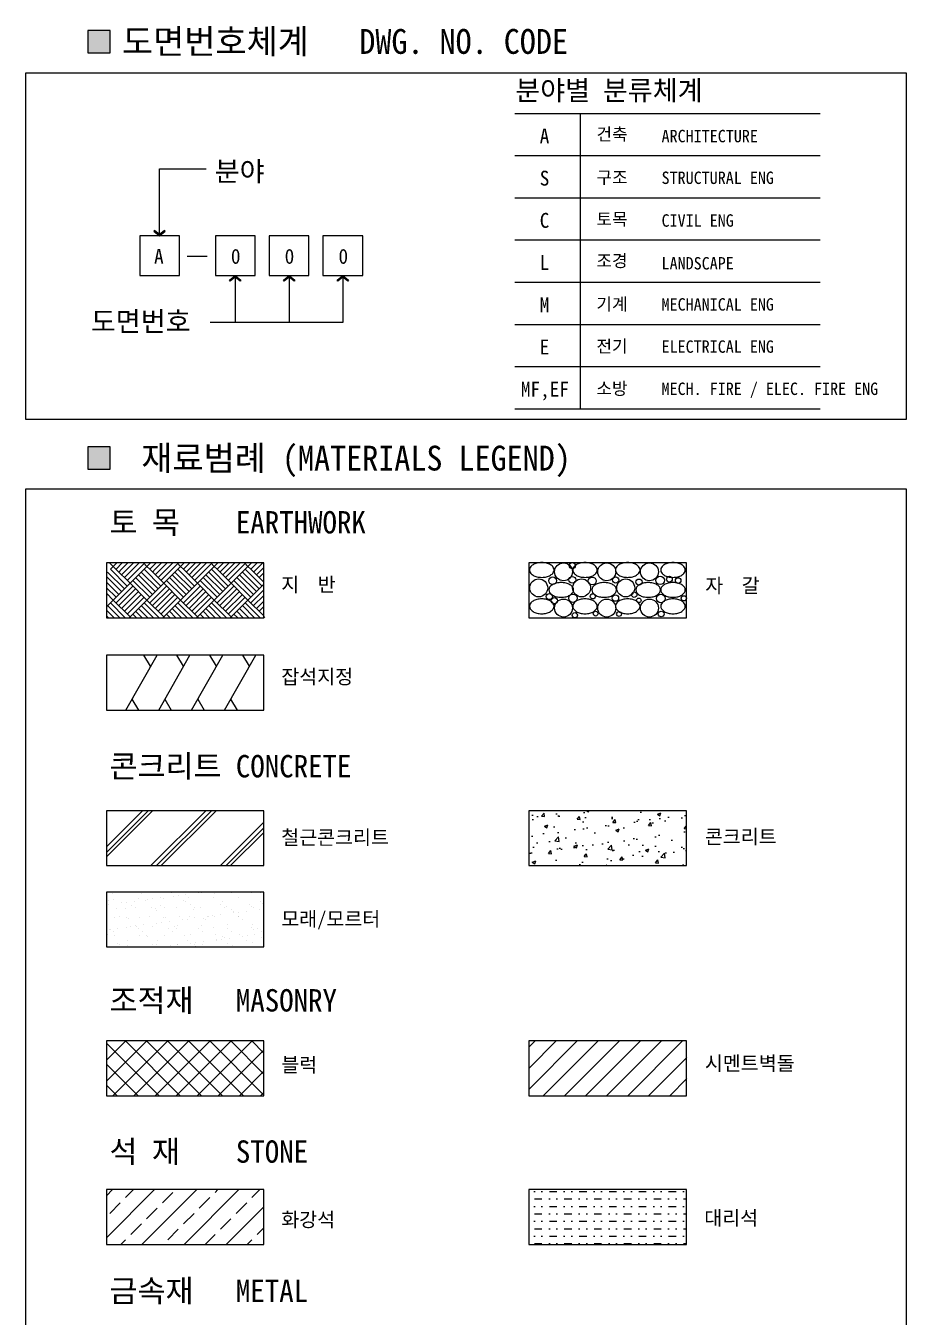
# Model space of a CAD drawing. Header units: millimetres. Extents: x -22107 to -18211, y 12029 to 14612.
# Drawn here: x -19465 to -18579, y 13311 to 14612 of the extents above; entities that cross this region are included whole.
import ezdxf
from ezdxf.enums import TextEntityAlignment as Align

# ---------------------------------------------------------------- set-up
doc = ezdxf.new("R2010")
doc.units = ezdxf.units.MM
doc.header["$LTSCALE"] = 5
doc.header["$MEASUREMENT"] = 0
doc.layers.get('0').update_dxf_attribs({"linetype": 'CONTINUOUS'})
for name, color, linetype in [('A-BORD-SHEET', 4, 'CONTINUOUS'), ('A-MKXS-LEAD', 7, 'CONTINUOUS'), ('A-XXXX-HATC', 8, 'CONTINUOUS'), ('A-XXXX-SYMB', 7, 'CONTINUOUS'), ('A-XXXX-TABL', 7, 'CONTINUOUS'), ('A-XXXX-TXT2', 3, 'CONTINUOUS')]:
    doc.layers.add(name, color=color, linetype=linetype)
doc.styles.add('돋움', font='')
doc.styles.add('돋움체', font='')
doc.styles.get('돋움').set_extended_font_data('DotumChe')
doc.styles.get('돋움체').set_extended_font_data('DotumChe')

# ---------------------------------------------------------------- blocks, each defined once
blk = doc.blocks.new('ARROW2')
blk.add_lwpolyline([(0, 0.87), (0.74, 0), (0, -0.87), (0.15, -1), (1, 0), (0.15, 1)], close=True)
for points in [[(0, 0.87), (0.15, 1), (0.74, 0), (1, 0)], [(0.74, 0), (1, 0), (0, -0.87), (0.15, -1)]]:
    blk.add_solid(points)
blk = doc.blocks.new('*X5')
at = {"color": 0}
for p, q in [((166.59, 451.2), (170.61, 455.22)), ((166.59, 452.97), (168.84, 455.22)), ((166.59, 454.74), (167.07, 455.22)), ((167.76, 450.61), (172.37, 455.22)), ((169.53, 450.61), (174.14, 455.22)), ((171.3, 450.61), (175.91, 455.22)), ((173.07, 450.61), (177.68, 455.22)), ((174.84, 450.61), (179.44, 455.22)), ((176.6, 450.61), (179.81, 453.81)), ((178.37, 450.61), (179.81, 452.05))]:
    blk.add_line(p, q, dxfattribs=at)
blk = doc.blocks.new('*X6')
at = {"color": 0}
for p, q in [((135.4, 439.45), (139.44, 443.5)), ((135.4, 442.99), (135.91, 443.5)), ((137, 442.83), (137.67, 443.5)), ((138.37, 438.89), (142.98, 443.5)), ((140.1, 442.38), (140.98, 443.27)), ((141.91, 438.89), (146.51, 443.5)), ((144.51, 443.27), (144.75, 443.5)), ((147.61, 442.83), (148.28, 443.5)), ((135.68, 441.5), (136.56, 442.38)), ((143.19, 441.94), (144.07, 442.83)), ((146.28, 441.5), (147.17, 442.38)), ((138.77, 441.06), (139.65, 441.94)), ((141.86, 440.62), (142.75, 441.5)), ((145.44, 438.89), (148.61, 442.06)), ((137.44, 439.73), (138.33, 440.62)), ((140.54, 439.29), (141.42, 440.17)), ((144.96, 440.17), (145.84, 441.06)), ((148.05, 439.73), (148.61, 440.29)), ((136.6, 438.89), (137, 439.29)), ((143.67, 438.89), (144.51, 439.73)), ((147.21, 438.89), (147.61, 439.29))]:
    blk.add_line(p, q, dxfattribs=at)
blk = doc.blocks.new('*X4')
at = {"color": 0}
for p, q in [((135.4, 451.83), (138.79, 455.22)), ((135.4, 453.59), (137.02, 455.22)), ((135.94, 450.61), (140.55, 455.22)), ((141.59, 450.61), (136.99, 455.22)), ((137.71, 450.61), (142.32, 455.22)), ((143.36, 450.61), (138.75, 455.22)), ((139.48, 450.61), (144.09, 455.22)), ((145.13, 450.61), (140.52, 455.22)), ((141.25, 450.61), (145.86, 455.22)), ((146.9, 450.61), (142.29, 455.22)), ((143.02, 450.61), (147.62, 455.22)), ((148.61, 450.66), (144.06, 455.22)), ((148.61, 452.43), (145.83, 455.22)), ((148.61, 454.2), (147.59, 455.22)), ((139.83, 450.61), (135.4, 455.04)), ((144.78, 450.61), (148.61, 454.44)), ((138.06, 450.61), (135.4, 453.27)), ((146.55, 450.61), (148.61, 452.67)), ((136.29, 450.61), (135.4, 451.5)), ((148.32, 450.61), (148.61, 450.9))]:
    blk.add_line(p, q, dxfattribs=at)
blk = doc.blocks.new('*X3')
at = {"color": 0}
for p, q in [((135.88, 468.3), (135.88, 468.3)), ((137.99, 468.35), (137.99, 468.35)), ((138.37, 468.3), (138.37, 468.3)), ((140.86, 468.31), (140.86, 468.31)), ((142.07, 468.18), (142.07, 468.18)), ((143.16, 468.32), (143.16, 468.32)), ((143.35, 468.31), (143.35, 468.31)), ((143.57, 468.38), (143.57, 468.38)), ((144.44, 468.25), (144.44, 468.25)), ((145.85, 468.32), (145.85, 468.32)), ((147.54, 468.31), (147.54, 468.31)), ((148.34, 468.32), (148.34, 468.32)), ((135.44, 467.78), (135.44, 467.78)), ((135.59, 467.64), (135.59, 467.64)), ((135.61, 467.33), (135.61, 467.33)), ((136.01, 467.79), (136.01, 467.79)), ((136.7, 467.47), (136.7, 467.47)), ((137.11, 467.53), (137.11, 467.53)), ((137.47, 467.29), (137.47, 467.29)), ((137.76, 467.61), (137.76, 467.61)), ((138.11, 467.82), (138.11, 467.82)), ((138.69, 467.71), (138.69, 467.71)), ((138.85, 467.76), (138.85, 467.76)), ((139.27, 467.81), (139.27, 467.81)), ((139.92, 467.9), (139.92, 467.9)), ((139.96, 467.29), (139.96, 467.29)), ((140.15, 467.81), (140.15, 467.81)), ((140.3, 467.08), (140.3, 467.08)), ((141, 468.04), (141, 468.04)), ((141.28, 467.1), (141.28, 467.1)), ((141.42, 468.09), (141.42, 468.09)), ((141.89, 467.68), (141.89, 467.68)), ((142.04, 467.55), (142.04, 467.55)), ((142.31, 467.89), (142.31, 467.89)), ((142.45, 467.3), (142.45, 467.3)), ((142.79, 467.08), (142.79, 467.08)), ((143.33, 467.09), (143.33, 467.09)), ((144.41, 467.92), (144.41, 467.92)), ((144.94, 467.3), (144.94, 467.3)), ((145.14, 467.61), (145.14, 467.61)), ((145.28, 467.09), (145.28, 467.09)), ((145.49, 467.17), (145.49, 467.17)), ((146.45, 467.91), (146.45, 467.91)), ((147.43, 467.31), (147.43, 467.31)), ((147.58, 467.19), (147.58, 467.19)), ((147.77, 467.09), (147.77, 467.09)), ((148.34, 467.58), (148.34, 467.58)), ((148.49, 467.45), (148.49, 467.45)), ((136.06, 466.25), (136.06, 466.25)), ((136.28, 467.01), (136.28, 467.01)), ((136.53, 466.3), (136.53, 466.3)), ((137.03, 466.99), (137.03, 466.99)), ((137.08, 466.28), (137.08, 466.28)), ((137.23, 466.14), (137.23, 466.14)), ((137.8, 467.07), (137.8, 467.07)), ((138.16, 466.28), (138.16, 466.28)), ((139.02, 466.3), (139.02, 466.3)), ((139.19, 467.07), (139.19, 467.07)), ((139.48, 466.98), (139.48, 466.98)), ((139.63, 466.84), (139.63, 466.84)), ((140.2, 466.27), (140.2, 466.27)), ((140.33, 466.21), (140.33, 466.21)), ((141.51, 466.31), (141.51, 466.31)), ((141.74, 466.07), (141.74, 466.07)), ((142.16, 466.12), (142.16, 466.12)), ((142.36, 466.35), (142.36, 466.35)), ((142.73, 466.91), (142.73, 466.91)), ((142.81, 466.21), (142.81, 466.21)), ((143.53, 466.18), (143.53, 466.18)), ((143.68, 466.04), (143.68, 466.04)), ((143.89, 466.35), (143.89, 466.35)), ((144, 466.31), (144, 466.31)), ((144.31, 466.4), (144.31, 466.4)), ((144.46, 466.37), (144.46, 466.37)), ((144.96, 466.49), (144.96, 466.49)), ((145.93, 466.88), (145.93, 466.88)), ((146.05, 466.63), (146.05, 466.63)), ((146.08, 466.75), (146.08, 466.75)), ((146.46, 466.69), (146.46, 466.69)), ((146.49, 466.31), (146.49, 466.31)), ((146.5, 466.36), (146.5, 466.36)), ((146.78, 466.11), (146.78, 466.11)), ((147.11, 466.77), (147.11, 466.77)), ((148.2, 466.92), (148.2, 466.92)), ((135.62, 465.28), (135.62, 465.28)), ((135.7, 465.27), (135.7, 465.27)), ((135.96, 465.07), (135.96, 465.07)), ((136.35, 465.36), (136.35, 465.36)), ((137.08, 465.45), (137.08, 465.45)), ((137.43, 465.5), (137.43, 465.5)), ((137.85, 465.55), (137.85, 465.55)), ((137.92, 465.5), (137.92, 465.5)), ((138.11, 465.29), (138.11, 465.29)), ((138.45, 465.07), (138.45, 465.07)), ((138.5, 465.64), (138.5, 465.64)), ((139.24, 465.53), (139.24, 465.53)), ((139.59, 465.78), (139.59, 465.78)), ((140, 465.84), (140, 465.84)), ((140.6, 465.29), (140.6, 465.29)), ((140.65, 465.92), (140.65, 465.92)), ((140.94, 465.08), (140.94, 465.08)), ((141.12, 465.48), (141.12, 465.48)), ((141.27, 465.34), (141.27, 465.34)), ((141.33, 465.56), (141.33, 465.56)), ((143.1, 465.3), (143.1, 465.3)), ((143.38, 465.55), (143.38, 465.55)), ((143.43, 465.08), (143.43, 465.08)), ((144.37, 465.41), (144.37, 465.41)), ((145.54, 465.62), (145.54, 465.62)), ((145.59, 465.3), (145.59, 465.3)), ((145.92, 465.09), (145.92, 465.09)), ((147.57, 465.38), (147.57, 465.38)), ((147.63, 465.65), (147.63, 465.65)), ((147.72, 465.24), (147.72, 465.24)), ((148.08, 465.3), (148.08, 465.3)), ((148.42, 465.09), (148.42, 465.09)), ((135.52, 464.8), (135.52, 464.8)), ((136.11, 464.71), (136.11, 464.71)), ((136.31, 464.07), (136.31, 464.07)), ((136.46, 463.94), (136.46, 463.94)), ((137.13, 463.91), (137.13, 463.91)), ((137.17, 464.29), (137.17, 464.29)), ((138.21, 464.74), (138.21, 464.74)), ((138.72, 464.77), (138.72, 464.77)), ((138.87, 464.64), (138.87, 464.64)), ((139.29, 463.99), (139.29, 463.99)), ((139.56, 464), (139.56, 464)), ((139.66, 464.3), (139.66, 464.3)), ((140.25, 464.73), (140.25, 464.73)), ((140.74, 463.86), (140.74, 463.86)), ((141.38, 464.01), (141.38, 464.01)), ((141.39, 463.95), (141.39, 463.95)), ((141.97, 464.7), (141.97, 464.7)), ((142.16, 464.3), (142.16, 464.3)), ((142.41, 464.81), (142.41, 464.81)), ((142.48, 464.09), (142.48, 464.09)), ((142.76, 463.97), (142.76, 463.97)), ((142.9, 464.15), (142.9, 464.15)), ((142.91, 463.84), (142.91, 463.84)), ((143.43, 464.01), (143.43, 464.01)), ((143.55, 464.23), (143.55, 464.23)), ((144.51, 464.83), (144.51, 464.83)), ((144.63, 464.38), (144.63, 464.38)), ((144.65, 464.31), (144.65, 464.31)), ((145.05, 464.43), (145.05, 464.43)), ((145.17, 464.68), (145.17, 464.68)), ((145.32, 464.54), (145.32, 464.54)), ((145.59, 464.08), (145.59, 464.08)), ((145.7, 464.52), (145.7, 464.52)), ((146.01, 463.9), (146.01, 463.9)), ((146.55, 464.82), (146.55, 464.82)), ((146.79, 464.66), (146.79, 464.66)), ((147.14, 464.31), (147.14, 464.31)), ((147.2, 464.71), (147.2, 464.71)), ((147.68, 464.11), (147.68, 464.11)), ((147.85, 464.8), (147.85, 464.8)), ((148.42, 464.61), (148.42, 464.61)), ((140.33, 463.81), (140.33, 463.81))]:
    blk.add_line(p, q, dxfattribs=at)
blk = doc.blocks.new('rubble')
for p, q in [((0.2, 0), (0.77, 1)), ((0.65, 0.8), (0.53, 1)), ((0.31, 0.2), (0.43, 0))]:
    blk.add_line(p, q)

msp = doc.modelspace()

# ---------------------------------------------------------------- hatches: boundary and pattern name
at = {"layer": 'A-XXXX-HATC'}
h = msp.add_hatch(dxfattribs=at)
h.set_pattern_fill('AR-CONC', color=256, scale=5, style=0)
h.set_pattern_definition([(50, (-26092.243, 11813.652), (35.86301, -3.13761), [3.75, -41.25]), (355, (-26092.243, 11813.652), (-6.93757, 37.6096), [3, -33]), (100.4514, (-26089.254, 11813.39), (28.92547, 34.47198), [3.18701, -35.0571]), (46.1842, (-26092.243, 11823.652), (53.36205, -8.27595), [5.625, -61.875]), (96.6356, (-26087.796, 11822.96), (46.73314, 48.7059), [4.7805, -52.58565]), (351.1842, (-26092.243, 11823.65), (46.7331, 48.70593), [4.5, -49.5]), (21, (-26087.243, 11821.152), (29.84535, -20.13094), [3.75, -41.25]), (326, (-26087.243, 11821.152), (12.16577, 36.2575), [3, -33]), (71.4514, (-26084.756, 11819.475), (42.01113, 16.12652), [3.18701, -35.0571]), (37.5, (-26092.243, 11813.652), (0.607993, 16.644693), [0, -32.6, 0, -33.5, 0, -33.125]), (7.5, (-26092.243, 11813.652), (13.153477, 19.720586), [0, -19.1, 0, -31.85, 0, -12.625]), (327.5, (-26103.393, 11813.652), (26.691122, -1.127744), [0, -12.5, 0, -39, 0, -51.75]), (317.5, (-26108.393, 11813.652), (29.15931, 5.00525), [0, -16.25, 0, -25.9, 0, -36.75])])
h.paths.add_polyline_path([(-18800.1, 13765.8), (-18800.1, 13821), (-18958.7, 13821), (-18958.7, 13765.8)])
h = msp.add_hatch(dxfattribs=at)
h.set_pattern_fill('MUDST', color=256, scale=30, style=0)
h.set_pattern_definition([(0, (-26093.124, 11915.16), (15, 7.5), [7.5, -7.5, 0, -7.5, 0, -7.5])])
h.paths.add_polyline_path([(-18800.1, 13384.2), (-18800.1, 13439.5), (-18958.7, 13439.5), (-18958.7, 13384.2)])

# ---------------------------------------------------------------- linework, layer by layer
at = {"layer": 'A-BORD-SHEET'}
msp.add_line((-19303, 14379.5), (-19282.6, 14379.5), dxfattribs=at)
for points in [[(-19350.6, 14360), (-19310.6, 14360), (-19310.6, 14400), (-19350.6, 14400)], [(-19274.4, 14360), (-19234.4, 14360), (-19234.4, 14400), (-19274.4, 14400)], [(-19220.2, 14360), (-19180.2, 14360), (-19180.2, 14400), (-19220.2, 14400)], [(-19166.1, 14360), (-19126.1, 14360), (-19126.1, 14400), (-19166.1, 14400)]]:
    msp.add_lwpolyline(points, close=True, dxfattribs=at)
at = {"layer": 'A-MKXS-LEAD'}
for p, q in [((-19330.6, 14467.4), (-19283.8, 14467.4)), ((-19330.6, 14400), (-19330.6, 14467.4)), ((-19254.4, 14360), (-19254.4, 14312.6)), ((-19200.3, 14360), (-19200.3, 14312.6)), ((-19146.1, 14360), (-19146.1, 14312.6)), ((-19146.1, 14312.6), (-19279.8, 14312.6))]:
    msp.add_line(p, q, dxfattribs=at)
at = {"layer": 'A-XXXX-HATC'}
for p, q in [((-19366, 14044.5), (-19383, 14061.5)), ((-19377.3, 14067.2), (-19380.9, 14070.7)), ((-19363.2, 14047.4), (-19380.2, 14064.3)), ((-19380.1, 14064.4), (-19377.3, 14067.2)), ((-19377.3, 14067.2), (-19373.8, 14070.7)), ((-19374.6, 14064.4), (-19377.3, 14067.2)), ((-19374.5, 14070), (-19375.2, 14070.7)), ((-19360.4, 14050.2), (-19374.6, 14064.4)), ((-19374.5, 14064.4), (-19368.2, 14070.7)), ((-19374.5, 14064.3), (-19374.5, 14064.4)), ((-19371.7, 14061.5), (-19368.8, 14064.4)), ((-19368.9, 14058.7), (-19363.1, 14064.4)), ((-19368.8, 14064.4), (-19362.5, 14070.7)), ((-19366, 14055.9), (-19357.5, 14064.4)), ((-19363.2, 14053), (-19351.8, 14064.4)), ((-19363.1, 14064.4), (-19356.8, 14070.7)), ((-19360.4, 14050.2), (-19346.2, 14064.4)), ((-19357.5, 14064.4), (-19351.2, 14070.7)), ((-19334.9, 14041.7), (-19351.9, 14058.7)), ((-19351.8, 14064.4), (-19346.2, 14070)), ((-19332.1, 14044.5), (-19349.1, 14061.5)), ((-19343.4, 14067.2), (-19346.9, 14070.7)), ((-19346.2, 14064.4), (-19343.4, 14067.2)), ((-19329.3, 14047.4), (-19346.2, 14064.3)), ((-19343.4, 14067.2), (-19339.9, 14070.7)), ((-19340.6, 14064.4), (-19343.4, 14067.2)), ((-19340.6, 14070), (-19341.3, 14070.7)), ((-19326.4, 14050.2), (-19340.6, 14064.4)), ((-19340.6, 14064.3), (-19340.5, 14064.4)), ((-19340.5, 14064.4), (-19334.2, 14070.7)), ((-19337.7, 14061.5), (-19334.9, 14064.4)), ((-19334.9, 14064.4), (-19328.6, 14070.7)), ((-19334.9, 14058.7), (-19329.2, 14064.4)), ((-19332.1, 14055.9), (-19323.5, 14064.4)), ((-19329.3, 14053), (-19317.9, 14064.4)), ((-19329.2, 14064.4), (-19322.9, 14070.7)), ((-19326.4, 14050.2), (-19312.2, 14064.4)), ((-19323.5, 14064.4), (-19317.2, 14070.7)), ((-19317.9, 14064.4), (-19312.3, 14070)), ((-19301, 14041.7), (-19317.9, 14058.7)), ((-19298.1, 14044.5), (-19315.1, 14061.5)), ((-19309.5, 14067.2), (-19313, 14070.7)), ((-19295.3, 14047.4), (-19312.3, 14064.3)), ((-19312.2, 14064.4), (-19309.5, 14067.2)), ((-19309.5, 14067.2), (-19305.9, 14070.7)), ((-19306.7, 14064.4), (-19309.5, 14067.2)), ((-19306.6, 14070), (-19307.3, 14070.7)), ((-19292.5, 14050.2), (-19306.7, 14064.4)), ((-19306.6, 14064.4), (-19300.3, 14070.7)), ((-19306.6, 14064.3), (-19306.6, 14064.4)), ((-19303.8, 14061.5), (-19300.9, 14064.4)), ((-19301, 14058.7), (-19295.3, 14064.4)), ((-19300.9, 14064.4), (-19294.6, 14070.7)), ((-19298.1, 14055.9), (-19289.6, 14064.4)), ((-19295.3, 14064.4), (-19289, 14070.7)), ((-19295.3, 14053), (-19283.9, 14064.4)), ((-19292.5, 14050.2), (-19278.3, 14064.4)), ((-19289.6, 14064.4), (-19283.3, 14070.7)), ((-19267, 14041.7), (-19284, 14058.7)), ((-19283.9, 14064.4), (-19278.4, 14070)), ((-19264.2, 14044.5), (-19281.2, 14061.5)), ((-19275.5, 14067.2), (-19279.1, 14070.7)), ((-19261.4, 14047.4), (-19278.4, 14064.3)), ((-19278.3, 14064.4), (-19275.5, 14067.2)), ((-19275.5, 14067.2), (-19272, 14070.7)), ((-19272.8, 14064.4), (-19275.5, 14067.2)), ((-19272.7, 14070), (-19273.4, 14070.7)), ((-19258.6, 14050.2), (-19272.8, 14064.4)), ((-19272.7, 14064.3), (-19272.6, 14064.4)), ((-19272.6, 14064.4), (-19266.3, 14070.7)), ((-19269.9, 14061.5), (-19267, 14064.4)), ((-19267, 14064.4), (-19260.7, 14070.7)), ((-19267, 14058.7), (-19261.3, 14064.4)), ((-19264.2, 14055.9), (-19255.7, 14064.4)), ((-19261.4, 14053), (-19250, 14064.4)), ((-19261.3, 14064.4), (-19255, 14070.7)), ((-19258.6, 14050.2), (-19244.3, 14064.4)), ((-19255.7, 14064.4), (-19249.4, 14070.7)), ((-19233.1, 14041.7), (-19250.1, 14058.7)), ((-19250, 14064.4), (-19244.4, 14070)), ((-19230.3, 14044.5), (-19247.2, 14061.5)), ((-19241.6, 14067.2), (-19245.1, 14070.7)), ((-19227.4, 14047.4), (-19244.4, 14064.3)), ((-19244.3, 14064.4), (-19241.6, 14067.2)), ((-19241.6, 14067.2), (-19238, 14070.7)), ((-19238.8, 14064.4), (-19241.6, 14067.2)), ((-19238.8, 14070), (-19239.5, 14070.7)), ((-19225.6, 14051.2), (-19238.8, 14064.4)), ((-19238.8, 14064.3), (-19238.7, 14064.4)), ((-19238.7, 14064.4), (-19232.4, 14070.7)), ((-19235.9, 14061.5), (-19233, 14064.4)), ((-19233.1, 14058.7), (-19227.4, 14064.4)), ((-19233, 14064.4), (-19226.7, 14070.7)), ((-19230.3, 14055.9), (-19225.6, 14060.5)), ((-19227.4, 14064.4), (-19225.6, 14066.2)), ((-19368.9, 14041.7), (-19384.2, 14057)), ((-19371.7, 14038.9), (-19384.2, 14051.4)), ((-19374.5, 14036.1), (-19384.2, 14045.7)), ((-19377.3, 14033.2), (-19360.4, 14050.2)), ((-19374.5, 14030.4), (-19357.5, 14047.4)), ((-19343.4, 14033.2), (-19360.4, 14050.2)), ((-19340.6, 14036.1), (-19357.5, 14053)), ((-19337.7, 14038.9), (-19354.7, 14055.9)), ((-19343.4, 14033.2), (-19326.4, 14050.2)), ((-19340.6, 14030.4), (-19323.6, 14047.4)), ((-19309.5, 14033.2), (-19326.4, 14050.2)), ((-19306.6, 14036.1), (-19323.6, 14053)), ((-19303.8, 14038.9), (-19320.8, 14055.9)), ((-19309.5, 14033.2), (-19292.5, 14050.2)), ((-19306.6, 14030.4), (-19289.7, 14047.4)), ((-19275.5, 14033.2), (-19292.5, 14050.2)), ((-19272.7, 14036.1), (-19289.7, 14053)), ((-19269.9, 14038.9), (-19286.8, 14055.9)), ((-19275.5, 14033.2), (-19258.6, 14050.2)), ((-19272.7, 14030.4), (-19255.7, 14047.4)), ((-19241.6, 14033.2), (-19258.6, 14050.2)), ((-19238.8, 14036.1), (-19255.7, 14053)), ((-19235.9, 14038.9), (-19252.9, 14055.9)), ((-19241.6, 14033.2), (-19225.6, 14049.2)), ((-19377.3, 14033.2), (-19384.2, 14040.1)), ((-19384.2, 14037.7), (-19383, 14038.9)), ((-19384.2, 14026.4), (-19377.3, 14033.2)), ((-19360.4, 14016.3), (-19377.3, 14033.2)), ((-19371.7, 14027.6), (-19354.7, 14044.5)), ((-19368.9, 14024.7), (-19351.9, 14041.7)), ((-19366, 14021.9), (-19349.1, 14038.9)), ((-19363.2, 14019.1), (-19346.2, 14036.1)), ((-19360.4, 14016.3), (-19343.4, 14033.2)), ((-19326.4, 14016.3), (-19343.4, 14033.2)), ((-19337.7, 14027.6), (-19320.8, 14044.5)), ((-19334.9, 14024.7), (-19317.9, 14041.7)), ((-19332.1, 14021.9), (-19315.1, 14038.9)), ((-19329.3, 14019.1), (-19312.3, 14036.1)), ((-19326.4, 14016.3), (-19309.5, 14033.2)), ((-19292.5, 14016.3), (-19309.5, 14033.2)), ((-19303.8, 14027.6), (-19286.8, 14044.5)), ((-19301, 14024.7), (-19284, 14041.7)), ((-19298.1, 14021.9), (-19281.2, 14038.9)), ((-19295.3, 14019.1), (-19278.4, 14036.1)), ((-19292.5, 14016.3), (-19275.5, 14033.2)), ((-19258.6, 14016.3), (-19275.5, 14033.2)), ((-19269.9, 14027.6), (-19252.9, 14044.5)), ((-19267, 14024.7), (-19250.1, 14041.7)), ((-19264.2, 14021.9), (-19247.2, 14038.9)), ((-19261.4, 14019.1), (-19244.4, 14036.1)), ((-19258.6, 14016.3), (-19241.6, 14033.2)), ((-19225.6, 14017.2), (-19241.6, 14033.2)), ((-19238.8, 14030.4), (-19225.6, 14043.6)), ((-19235.9, 14027.6), (-19225.6, 14037.9)), ((-19233.1, 14024.7), (-19225.6, 14032.2)), ((-19376.5, 14015.4), (-19384.2, 14023.1)), ((-19370.8, 14015.4), (-19383, 14027.6)), ((-19365.2, 14015.4), (-19380.2, 14030.4)), ((-19353.9, 14015.4), (-19357.5, 14019.1)), ((-19348.2, 14015.4), (-19354.7, 14021.9)), ((-19342.6, 14015.4), (-19351.9, 14024.7)), ((-19336.9, 14015.4), (-19349.1, 14027.6)), ((-19331.2, 14015.4), (-19346.2, 14030.4)), ((-19319.9, 14015.4), (-19323.6, 14019.1)), ((-19314.3, 14015.4), (-19320.8, 14021.9)), ((-19308.6, 14015.4), (-19317.9, 14024.7)), ((-19303, 14015.4), (-19315.1, 14027.6)), ((-19297.3, 14015.4), (-19312.3, 14030.4)), ((-19286, 14015.4), (-19289.7, 14019.1)), ((-19280.3, 14015.4), (-19286.8, 14021.9)), ((-19274.7, 14015.4), (-19284, 14024.7)), ((-19269, 14015.4), (-19281.2, 14027.6)), ((-19263.4, 14015.4), (-19278.4, 14030.4)), ((-19252, 14015.4), (-19255.7, 14019.1)), ((-19246.4, 14015.4), (-19252.9, 14021.9)), ((-19240.7, 14015.4), (-19250.1, 14024.7)), ((-19235.1, 14015.4), (-19247.2, 14027.6)), ((-19229.4, 14015.4), (-19244.4, 14030.4)), ((-19230.3, 14021.9), (-19225.6, 14026.6)), ((-19382.2, 14015.4), (-19384.2, 14017.4)), ((-19361.2, 14015.4), (-19360.4, 14016.3)), ((-19359.5, 14015.4), (-19360.4, 14016.3)), ((-19327.3, 14015.4), (-19326.4, 14016.3)), ((-19325.6, 14015.4), (-19326.4, 14016.3)), ((-19293.3, 14015.4), (-19292.5, 14016.3)), ((-19291.6, 14015.4), (-19292.5, 14016.3)), ((-19259.4, 14015.4), (-19258.6, 14016.3)), ((-19257.7, 14015.4), (-19258.6, 14016.3)), ((-19225.5, 14015.4), (-19224.6, 14016.3)), ((-19384.2, 13784.7), (-19347.9, 13821)), ((-19384.2, 13779.1), (-19342.2, 13821)), ((-19384.2, 13774.5), (-19337.6, 13821)), ((-19339.3, 13765.8), (-19284, 13821)), ((-19333.7, 13765.8), (-19278.4, 13821)), ((-19329.1, 13765.8), (-19273.8, 13821)), ((-19269.4, 13765.8), (-19225.6, 13809.5)), ((-19263.7, 13765.8), (-19225.6, 13803.9)), ((-19259.2, 13765.8), (-19225.6, 13799.3))]:
    msp.add_line(p, q, dxfattribs=at)
for points in [[(-18945.8, 14071, 0.060958), (-18950.8, 14070.4, 0.07433), (-18954.6, 14068.8, 0.106941), (-18957.4, 14066.2, 0.152246), (-18958.2, 14063.5, 0.152246), (-18957.4, 14060.9, 0.106941), (-18954.6, 14058.3, 0.07433), (-18950.8, 14056.7, 0.060958), (-18945.8, 14056.1, 0.060958), (-18940.9, 14056.7, 0.07433), (-18937, 14058.3, 0.106941), (-18934.2, 14060.9, 0.152246), (-18933.4, 14063.5, 0.152246), (-18934.2, 14066.2, 0.106941), (-18937, 14068.8, 0.07433), (-18940.9, 14070.4, 0.060958)], [(-18902.3, 14071, 0.060958), (-18907.3, 14070.4, 0.07433), (-18911.1, 14068.8, 0.106941), (-18913.9, 14066.2, 0.152246), (-18914.7, 14063.5, 0.152246), (-18913.9, 14060.9, 0.106941), (-18911.1, 14058.3, 0.07433), (-18907.3, 14056.7, 0.060958), (-18902.3, 14056.1, 0.060958), (-18897.3, 14056.7, 0.07433), (-18893.5, 14058.3, 0.106941), (-18890.7, 14060.9, 0.152246), (-18889.9, 14063.5, 0.152246), (-18890.7, 14066.2, 0.106941), (-18893.5, 14068.8, 0.07433), (-18897.3, 14070.4, 0.060958)], [(-18859.3, 14071, 0.060958), (-18864.3, 14070.4, 0.07433), (-18868.1, 14068.8, 0.106941), (-18870.9, 14066.2, 0.152246), (-18871.7, 14063.5, 0.152246), (-18870.9, 14060.9, 0.106941), (-18868.1, 14058.3, 0.07433), (-18864.3, 14056.7, 0.060958), (-18859.3, 14056.1, 0.060958), (-18854.3, 14056.7, 0.07433), (-18850.5, 14058.3, 0.106941), (-18847.7, 14060.9, 0.152246), (-18846.9, 14063.5, 0.152246), (-18847.7, 14066.2, 0.106941), (-18850.5, 14068.8, 0.07433), (-18854.3, 14070.4, 0.060958)], [(-18813.7, 14071, 0.060958), (-18818.7, 14070.4, 0.07433), (-18822.5, 14068.8, 0.106941), (-18825.3, 14066.2, 0.152246), (-18826.1, 14063.5, 0.152246), (-18825.3, 14060.9, 0.106941), (-18822.5, 14058.3, 0.07433), (-18818.7, 14056.7, 0.060958), (-18813.7, 14056.1, 0.060958), (-18808.7, 14056.7, 0.07433), (-18804.9, 14058.3, 0.106941), (-18802.1, 14060.9, 0.152246), (-18801.3, 14063.5, 0.152246), (-18802.1, 14066.2, 0.106941), (-18804.9, 14068.8, 0.07433), (-18808.7, 14070.4, 0.060958)], [(-18926.3, 14050.9, 0.060958), (-18931.2, 14050.3, 0.07433), (-18935, 14048.7, 0.106941), (-18937.9, 14046.1, 0.152246), (-18938.7, 14043.4, 0.152246), (-18937.9, 14040.8, 0.106941), (-18935, 14038.2, 0.07433), (-18931.2, 14036.6, 0.060958), (-18926.3, 14036, 0.060958), (-18921.3, 14036.6, 0.07433), (-18917.5, 14038.2, 0.106941), (-18914.6, 14040.8, 0.152246), (-18913.8, 14043.4, 0.152246), (-18914.6, 14046.1, 0.106941), (-18917.5, 14048.7, 0.07433), (-18921.3, 14050.3, 0.060958)], [(-18883, 14050.9, 0.060958), (-18888, 14050.3, 0.07433), (-18891.8, 14048.7, 0.106941), (-18894.6, 14046.1, 0.152246), (-18895.4, 14043.4, 0.152246), (-18894.6, 14040.8, 0.106941), (-18891.8, 14038.2, 0.07433), (-18888, 14036.6, 0.060958), (-18883, 14036, 0.060958), (-18878, 14036.6, 0.07433), (-18874.2, 14038.2, 0.106941), (-18871.4, 14040.8, 0.152246), (-18870.6, 14043.4, 0.152246), (-18871.4, 14046.1, 0.106941), (-18874.2, 14048.7, 0.07433), (-18878, 14050.3, 0.060958)], [(-18838.7, 14050.9, 0.060958), (-18843.6, 14050.3, 0.07433), (-18847.5, 14048.7, 0.106941), (-18850.3, 14046.1, 0.152246), (-18851.1, 14043.4, 0.152246), (-18850.3, 14040.8, 0.106941), (-18847.5, 14038.2, 0.07433), (-18843.6, 14036.6, 0.060958), (-18838.7, 14036, 0.060958), (-18833.7, 14036.6, 0.07433), (-18829.9, 14038.2, 0.106941), (-18827.1, 14040.8, 0.152246), (-18826.3, 14043.4, 0.152246), (-18827.1, 14046.1, 0.106941), (-18829.9, 14048.7, 0.07433), (-18833.7, 14050.3, 0.060958)], [(-18813.7, 14050.9, 0.060958), (-18818.7, 14050.3, 0.07433), (-18822.5, 14048.7, 0.106941), (-18825.3, 14046.1, 0.152246), (-18826.1, 14043.4, 0.152246), (-18825.3, 14040.8, 0.106941), (-18822.5, 14038.2, 0.07433), (-18818.7, 14036.6, 0.060958), (-18813.7, 14036, 0.060958), (-18808.7, 14036.6, 0.07433), (-18804.9, 14038.2, 0.106941), (-18802.1, 14040.8, 0.152246), (-18801.3, 14043.4, 0.152246), (-18802.1, 14046.1, 0.106941), (-18804.9, 14048.7, 0.07433), (-18808.7, 14050.3, 0.060958)], [(-18945.8, 14034.4, 0.060958), (-18950.8, 14033.8, 0.07433), (-18954.6, 14032.2, 0.106941), (-18957.4, 14029.6, 0.152246), (-18958.2, 14027, 0.152246), (-18957.4, 14024.4, 0.106941), (-18954.6, 14021.7, 0.07433), (-18950.8, 14020.1, 0.060958), (-18945.8, 14019.5, 0.060958), (-18940.9, 14020.1, 0.07433), (-18937, 14021.7, 0.106941), (-18934.2, 14024.4, 0.152246), (-18933.4, 14027, 0.152246), (-18934.2, 14029.6, 0.106941), (-18937, 14032.2, 0.07433), (-18940.9, 14033.8, 0.060958)], [(-18902.3, 14034.4, 0.060958), (-18907.3, 14033.8, 0.07433), (-18911.1, 14032.2, 0.106941), (-18913.9, 14029.6, 0.152246), (-18914.7, 14027, 0.152246), (-18913.9, 14024.4, 0.106941), (-18911.1, 14021.7, 0.07433), (-18907.3, 14020.1, 0.060958), (-18902.3, 14019.5, 0.060958), (-18897.3, 14020.1, 0.07433), (-18893.5, 14021.7, 0.106941), (-18890.7, 14024.4, 0.152246), (-18889.9, 14027, 0.152246), (-18890.7, 14029.6, 0.106941), (-18893.5, 14032.2, 0.07433), (-18897.3, 14033.8, 0.060958)], [(-18859.3, 14034.4, 0.060958), (-18864.3, 14033.8, 0.07433), (-18868.1, 14032.2, 0.106941), (-18870.9, 14029.6, 0.152246), (-18871.7, 14027, 0.152246), (-18870.9, 14024.4, 0.106941), (-18868.1, 14021.7, 0.07433), (-18864.3, 14020.1, 0.060958), (-18859.3, 14019.5, 0.060958), (-18854.3, 14020.1, 0.07433), (-18850.5, 14021.7, 0.106941), (-18847.7, 14024.4, 0.152246), (-18846.9, 14027, 0.152246), (-18847.7, 14029.6, 0.106941), (-18850.5, 14032.2, 0.07433), (-18854.3, 14033.8, 0.060958)], [(-18813.7, 14034.4, 0.060958), (-18818.7, 14033.8, 0.07433), (-18822.5, 14032.2, 0.106941), (-18825.3, 14029.6, 0.152246), (-18826.1, 14027, 0.152246), (-18825.3, 14024.4, 0.106941), (-18822.5, 14021.7, 0.07433), (-18818.7, 14020.1, 0.060958), (-18813.7, 14019.5, 0.060958), (-18808.7, 14020.1, 0.07433), (-18804.9, 14021.7, 0.106941), (-18802.1, 14024.4, 0.152246), (-18801.3, 14027, 0.152246), (-18802.1, 14029.6, 0.106941), (-18804.9, 14032.2, 0.07433), (-18808.7, 14033.8, 0.060958)]]:
    msp.add_lwpolyline(points, format="xyb", close=True, dxfattribs=at)
for centre, radius in [((-18915, 14067.9), 3.07), ((-18923.9, 14061.7), 9.03), ((-18880.4, 14061.7), 9.03), ((-18837.4, 14061.7), 9.03), ((-18948.9, 14045.5), 9.03), ((-18934.8, 14052.7), 3.9), ((-18915.1, 14053.6), 3.42), ((-18905.7, 14045.5), 9.03), ((-18895, 14052.5), 3.94), ((-18871.4, 14053.5), 3.22), ((-18861.3, 14045.5), 9.03), ((-18847.9, 14051.3), 3.07), ((-18826.6, 14053.1), 4.26), ((-18817.3, 14054.3), 2.93), ((-18808.5, 14052.9), 2.84), ((-18938.2, 14036.8), 3.09), ((-18933.2, 14032.6), 3.18), ((-18923.9, 14025.2), 9.03), ((-18914.5, 14035.1), 4.18), ((-18894.4, 14037), 2.56), ((-18880.4, 14025.2), 9.03), ((-18871.6, 14035.2), 3.18), ((-18852.7, 14038.7), 2.73), ((-18848.1, 14033), 2.29), ((-18837.4, 14025.2), 9.03), ((-18826, 14034.8), 4.42), ((-18802.8, 14035), 2.62), ((-18912.5, 14018), 2.58), ((-18891.6, 14019.6), 2.43), ((-18868, 14019.2), 2.42), ((-18825.6, 14019.2), 2.88)]:
    msp.add_circle(centre, radius, dxfattribs=at)
at = {"layer": 'A-XXXX-SYMB'}
for points in [[(-19402.8, 14584.2), (-19380.3, 14584.2), (-19380.3, 14606.7), (-19402.8, 14606.7)], [(-19402.8, 14165.1), (-19380.3, 14165.1), (-19380.3, 14187.6), (-19402.8, 14187.6)]]:
    msp.add_lwpolyline(points, close=True, dxfattribs=at)
for points in [[(-19402.8, 14584.2), (-19380.3, 14584.2), (-19402.8, 14606.7), (-19380.3, 14606.7)], [(-19402.8, 14165.1), (-19380.3, 14165.1), (-19402.8, 14187.6), (-19380.3, 14187.6)]]:
    msp.add_solid(points, dxfattribs=at)
at = {"layer": 'A-XXXX-TABL', "color": 4}
for p, q in [((-18972.9, 14523.4), (-18665.5, 14523.4)), ((-18907.2, 14523.4), (-18907.2, 14225.9)), ((-18972.9, 14225.9), (-18665.5, 14225.9))]:
    msp.add_line(p, q, dxfattribs=at)
at = {"layer": 'A-XXXX-TABL'}
for p, q in [((-18972.9, 14480.9), (-18665.5, 14480.9)), ((-18972.9, 14438.4), (-18665.5, 14438.4)), ((-18972.9, 14395.9), (-18665.5, 14395.9)), ((-18972.9, 14353.4), (-18665.5, 14353.4)), ((-18972.9, 14310.9), (-18665.5, 14310.9)), ((-18972.9, 14268.4), (-18665.5, 14268.4))]:
    msp.add_line(p, q, dxfattribs=at)
for points in [[(-19465.3, 14564.2), (-18578.9, 14564.2), (-18578.9, 14215.1), (-19465.3, 14215.1)], [(-19465.3, 14145.1), (-18578.9, 14145.1), (-18578.9, 12649.8), (-19465.3, 12649.8)]]:
    msp.add_lwpolyline(points, close=True, dxfattribs=at)
at = {"layer": 'A-XXXX-TABL', "color": 8}
for points in [[(-19225.6, 14015.4), (-19225.6, 14070.7), (-19384.2, 14070.7), (-19384.2, 14015.4)], [(-18800.1, 14015.4), (-18800.1, 14070.7), (-18958.7, 14070.7), (-18958.7, 14015.4)], [(-19225.6, 13922.5), (-19225.6, 13977.8), (-19384.2, 13977.8), (-19384.2, 13922.5)], [(-19225.6, 13765.8), (-19225.6, 13821), (-19384.2, 13821), (-19384.2, 13765.8)], [(-18800.1, 13765.8), (-18800.1, 13821), (-18958.7, 13821), (-18958.7, 13765.8)], [(-19225.6, 13683.9), (-19225.6, 13739.2), (-19384.2, 13739.2), (-19384.2, 13683.9)], [(-19225.6, 13534), (-19225.6, 13589.3), (-19384.2, 13589.3), (-19384.2, 13534)], [(-18800.1, 13534), (-18800.1, 13589.3), (-18958.7, 13589.3), (-18958.7, 13534)], [(-19225.6, 13384.2), (-19225.6, 13439.5), (-19384.2, 13439.5), (-19384.2, 13384.2)], [(-18800.1, 13384.2), (-18800.1, 13439.5), (-18958.7, 13439.5), (-18958.7, 13384.2)]]:
    msp.add_lwpolyline(points, close=True, dxfattribs=at)

# ---------------------------------------------------------------- block references
at = {"layer": 'A-MKXS-LEAD', "yscale": -5.741803224134856, "rotation": 90}
for p, xscale, zscale in [((-19330.6, 14405.4), -5.484750943071049, 5.484750943071411), ((-19254.4, 14354.5), 5.484750943071049, 5.484750943071049), ((-19200.2, 14354.5), 5.484750943071049, 5.484750943071049), ((-19146.1, 14354.5), 5.484750943071049, 5.484750943071049)]:
    msp.add_blockref('ARROW2', p, dxfattribs=dict(at, xscale=xscale, zscale=zscale))
at = {"layer": 'A-XXXX-HATC'}
for name, p, xscale, yscale, zscale in [('rubble', (-19375.7, 13922.5), 55.30140000051324, 55.30140000051324, 55.30140000051324), ('rubble', (-19342.6, 13922.5), 55.30140000051324, 55.30140000051324, 55.30140000051324), ('rubble', (-19309.4, 13922.5), 55.30140000051324, 55.30140000051324, 55.30140000051324), ('rubble', (-19276.2, 13922.5), 55.30140000051324, 55.30140000051324, 55.30140000051324), ('*X3', (-21008.9, 8118.6), 12, 12, 12), ('*X4', (-21008.9, 8126.7), 12, 12, 12), ('*X5', (-20957.4, 8126.7), 12, 12, 12), ('*X6', (-21008.9, 8117.5), 12, 12, 12)]:
    msp.add_blockref(name, p, dxfattribs=dict(at, xscale=xscale, yscale=yscale, zscale=zscale))

# ---------------------------------------------------------------- texts
at = {"layer": 'A-XXXX-TXT2', "style": '돋움체'}
for s, height, p in [('도면번호체계', 25, (-19368.5, 14583.3)), ('DWG. NO. CODE', 25, (-19129.5, 14583.3)), ('분야', 20, (-19275.1, 14455)), ('A', 15, (-19336.2, 14371.9)), ('0', 15, (-19258.8, 14371.9)), ('0', 15, (-19204.7, 14371.9)), ('0', 15, (-19150.5, 14371.9)), ('도면번호', 20, (-19399.8, 14303.8)), ('토 목', 22.5, (-19381.1, 14100.3)), ('EARTHWORK', 22.5, (-19253.8, 14100.3)), ('콘크리트', 22.5, (-19381.1, 13854.7)), ('CONCRETE', 22.5, (-19253.8, 13854.7)), ('조적재', 22.5, (-19381.1, 13618.9)), ('MASONRY', 22.5, (-19253.8, 13618.9)), ('석 재', 22.5, (-19381.1, 13466.6)), ('STONE', 22.5, (-19253.8, 13466.6)), ('금속재', 22.5, (-19381.1, 13326.4)), ('METAL', 22.5, (-19253.8, 13326.4))]:
    msp.add_text(s, height=height, dxfattribs=at).set_placement(p)
at = {"layer": 'A-XXXX-TXT2'}
for s, height, style, p in [('분야별 분류체계', 20, '돋움체', (-18972.5, 14546.5)), ('A', 15, '돋움', (-18947.9, 14500.6)), ('S', 15, '돋움', (-18947.9, 14458.1)), ('C', 15, '돋움', (-18947.9, 14415.6)), ('L', 15, '돋움', (-18947.9, 14373.1)), ('M', 15, '돋움', (-18947.9, 14330.6)), ('E', 15, '돋움', (-18947.9, 14288.1)), ('MF,EF', 15, '돋움', (-18966.9, 14245.6))]:
    msp.add_text(s, height=height, dxfattribs=dict(at, style=style)).set_placement(p, align=Align.MIDDLE_LEFT)
at = {"layer": 'A-XXXX-TXT2', "color": 7, "style": '돋움체'}
for s, p in [('건축', (-18890.8, 14502.4)), ('ARCHITECTURE', (-18825.2, 14500.5)), ('구조', (-18890.8, 14458.8)), ('STRUCTURAL ENG', (-18825.2, 14458.5)), ('토목', (-18890.8, 14416.8)), ('CIVIL ENG', (-18825.2, 14415.5)), ('조경', (-18890.8, 14374.9)), ('LANDSCAPE', (-18825.2, 14372.4)), ('기계', (-18890.8, 14331.3)), ('MECHANICAL ENG', (-18825.2, 14331)), ('전기', (-18890.8, 14288.8)), ('ELECTRICAL ENG', (-18825.2, 14288.5)), ('소방', (-18890.8, 14246.3)), ('MECH. FIRE / ELEC. FIRE ENG', (-18825.2, 14246))]:
    msp.add_text(s, height=12.5, dxfattribs=at).set_placement(p, align=Align.MIDDLE_LEFT)
at = {"layer": 'A-XXXX-TXT2', "style": '돋움체'}
msp.add_text('재료범례 (MATERIALS LEGEND)', height=25, dxfattribs=at).set_placement((-19132.8, 14176.2), align=Align.MIDDLE_CENTER)
at = {"layer": 'A-XXXX-TXT2', "color": 7, "style": '돋움체'}
for s, p in [('지  반', (-19208.1, 14041.7)), ('자  갈', (-18781.2, 14040.7)), ('잡석지정', (-19208.1, 13948.8)), ('철근콘크리트', (-19208.1, 13787)), ('콘크리트', (-18781.6, 13787.7)), ('모래/모르터', (-19208.1, 13705)), ('블럭', (-19208.1, 13558)), ('시멘트벽돌', (-18781.6, 13559.6)), ('화강석', (-19208.1, 13402.1)), ('대리석', (-18782.2, 13403.7))]:
    msp.add_text(s, height=14.4, dxfattribs=at).set_placement(p)

doc.saveas('drawing.dxf')
